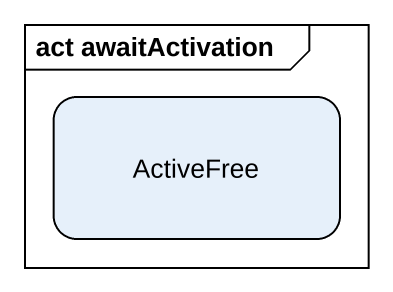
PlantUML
@startuml
mainframe act awaitActivation
hide empty description
state ActiveFree
@enduml
